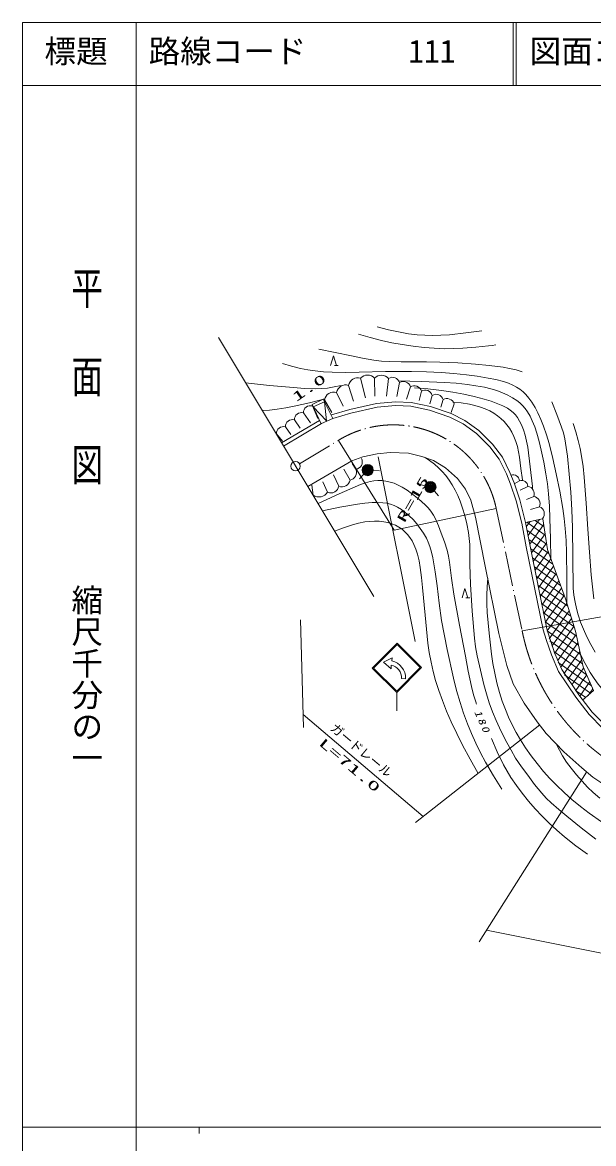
# Model space of a CAD drawing. Units: millimetres, scale not verified. Extents: x 57153 to 697153, y 5108 to 365108.
# Drawn here: x 57153 to 147659, y 187517 to 365108 of the extents above; entities that cross this region are included whole.
import ezdxf
from ezdxf.enums import TextEntityAlignment as Align

# ---------------------------------------------------------------- set-up
doc = ezdxf.new("R2010")
doc.units = ezdxf.units.MM
doc.header["$LTSCALE"] = 1000
doc.linetypes.add('USER1', pattern=[7.000001, 5.508197, -0.688525, 0.114754, -0.688525])
for name, color, linetype, lineweight in [('S-SUV', 7, 'Continuous', 13), ('S-SUV-HICN', 1, 'Continuous', 13), ('S-SUV-LWCN', 7, 'Continuous', 13)]:
    doc.layers.add(name, color=color, linetype=linetype, lineweight=lineweight)
doc.styles.add('@ＭＳ ゴシック', font='')
doc.styles.add('ＭＳ ゴシック', font='')
doc.styles.get('@ＭＳ ゴシック').set_extended_font_data('@MS Gothic')
doc.styles.get('ＭＳ ゴシック').set_extended_font_data('MS Gothic')

# ---------------------------------------------------------------- blocks, each defined once
blk = doc.blocks.new('BUHIN16')
at = {"color": 7, "linetype": 'Continuous', "lineweight": 13}
blk.add_line((146, -746), (746, -746), dxfattribs=at)
blk.add_lwpolyline([(-458, -746), (0, 750), (458, -746)], dxfattribs=at)
blk = doc.blocks.new('BUHIN18')
at = {"color": 7, "linetype": 'Continuous', "lineweight": 13}
for radius in [896, 792, 688, 580, 477, 351, 243, 140, 27]:
    blk.add_circle((0, 0), radius, dxfattribs=at)
blk = doc.blocks.new('BUHIN19')
at = {"color": 7, "linetype": 'Continuous', "lineweight": 13}
for radius in [746, 22.5]:
    blk.add_circle((0, 0), radius, dxfattribs=at)

msp = doc.modelspace()

# ---------------------------------------------------------------- linework, layer by layer
at = {"layer": 'S-SUV'}
for p, q in [((57153, 365108), (57153, 5108)), ((697153, 365108), (57153, 365108)), ((75153, 365108), (75153, 355108)), ((134903, 365108), (134903, 355108)), ((135403, 365108), (135403, 355108)), ((57153, 355108), (697153, 355108)), ((75153, 355108), (75153, 5108)), ((88199, 315183), (112851, 274153)), ((108832, 307621), (109594, 305132)), ((110736, 308763), (111511, 305622)), ((112960, 308743), (113021, 305907)), ((115183, 308722), (114857, 305907)), ((116910, 308049), (116489, 305866)), ((118637, 307376), (118039, 305458)), ((106928, 306478), (107962, 304316)), ((120365, 306703), (120038, 305214)), ((122092, 306030), (121711, 304683)), ((103049, 304592), (104831, 305410)), ((103049, 304592), (104494, 301529)), ((103107, 304357), (103964, 302358)), ((103233, 304202), (105021, 305023)), ((103233, 304202), (105349, 301986)), ((104831, 305410), (106326, 302360)), ((105021, 305023), (105349, 301986)), ((105024, 305336), (106167, 303296)), ((106150, 302934), (109036, 303820)), ((109036, 303820), (113275, 304749)), ((113366, 304155), (109189, 303240)), ((113275, 304749), (116256, 305014)), ((116270, 304413), (113366, 304155)), ((116256, 305014), (118767, 304911)), ((118693, 304314), (116270, 304413)), ((121657, 303697), (118693, 304314)), ((118767, 304911), (121816, 304277)), ((124860, 302603), (121657, 303697)), ((121816, 304277), (125094, 303157)), ((123819, 305356), (123465, 304153)), ((125546, 304683), (125097, 303296)), ((98221, 298504), (104235, 302077)), ((100251, 302154), (101148, 300848)), ((101679, 303255), (102780, 301664)), ((106326, 302360), (104554, 301569)), ((109189, 303240), (106326, 302360)), ((126968, 301529), (124860, 302603)), ((125094, 303157), (127281, 302043)), ((127281, 302043), (129486, 300456)), ((104554, 301569), (98530, 297990)), ((98823, 301052), (99680, 299828)), ((129097, 299997), (126968, 301529)), ((129486, 300456), (131651, 298293)), ((97395, 299951), (98374, 298768)), ((107218, 298907), (116082, 284693)), ((131198, 297898), (129097, 299997)), ((111088, 296287), (113348, 296783)), ((113348, 296783), (115443, 297004)), ((115443, 297004), (118337, 296894)), ((118337, 296894), (120460, 296370)), ((132690, 295928), (131198, 297898)), ((131651, 298293), (133203, 296245)), ((102377, 291587), (109351, 295681)), ((109351, 295681), (111088, 296287)), ((109981, 294320), (109390, 295218)), ((113512, 296284), (119386, 267069)), ((120460, 296370), (122279, 295708)), ((122279, 295708), (124209, 294578)), ((133843, 293581), (132690, 295928)), ((133203, 296245), (134391, 293826)), ((107289, 291648), (106452, 293464)), ((109063, 292607), (108084, 294320)), ((111256, 293528), (110583, 292788)), ((112760, 294136), (113758, 294072)), ((124209, 294578), (126110, 292842)), ((134492, 291977), (133843, 293581)), ((134391, 293826), (135055, 292186)), ((103229, 290241), (103025, 291832)), ((105514, 290689), (104779, 292362)), ((120934, 291718), (119962, 291954)), ((126110, 292842), (127378, 291188)), ((135388, 289332), (134492, 291977)), ((135055, 292186), (135963, 289502)), ((135912, 292507), (135167, 292093)), ((137247, 291614), (136032, 291007)), ((122425, 290850), (123111, 290122)), ((127378, 291188), (128233, 289424)), ((135963, 289502), (136869, 285921)), ((138167, 290004), (137008, 289553)), ((116082, 284693), (132232, 288099)), ((128233, 289424), (128950, 286750)), ((136283, 285791), (135388, 289332)), ((139087, 288393), (137652, 287970)), ((128950, 286750), (130500, 278986)), ((139584, 286479), (136854, 285899)), ((136998, 285192), (137614, 286061)), ((137060, 285943), (138204, 285133)), ((137283, 283833), (138791, 285961)), ((138411, 286230), (139783, 285258)), ((139082, 286373), (138791, 285961)), ((139595, 286493), (140339, 281615)), ((136999, 282051), (136283, 285791)), ((136869, 285921), (137587, 282168)), ((137108, 284665), (140209, 282468)), ((137567, 282474), (139740, 285541)), ((138204, 285133), (139996, 283863)), ((137415, 283204), (140578, 280963)), ((139961, 284092), (137841, 281100)), ((140182, 282643), (138110, 279718)), ((139684, 268906), (136999, 282051)), ((137587, 282168), (140267, 269051)), ((137716, 281746), (141192, 279283)), ((140462, 281278), (138378, 278337)), ((140339, 281615), (143191, 273820)), ((130500, 278986), (132669, 268318)), ((137996, 280303), (141807, 277603)), ((138277, 278860), (142421, 275924)), ((140887, 280117), (138647, 276955)), ((141312, 278956), (138915, 275573)), ((138557, 277417), (143036, 274244)), ((141737, 277795), (139184, 274191)), ((138837, 275974), (143560, 272629)), ((142162, 276634), (139452, 272809)), ((142586, 275473), (139721, 271427)), ((136343, 268719), (166122, 274059)), ((139117, 274532), (144053, 271035)), ((143011, 274312), (140008, 270073)), ((143191, 273820), (144788, 268659)), ((139398, 273089), (144546, 269441)), ((143410, 273113), (140302, 268727)), ((143789, 271888), (140643, 267447)), ((101211, 270483), (101717, 253430)), ((139678, 271646), (144947, 267913)), ((139983, 270185), (145257, 266449)), ((144168, 270663), (141067, 266285)), ((132669, 268318), (133909, 263246)), ((140138, 267350), (139684, 268906)), ((140267, 269051), (140710, 267532)), ((140305, 268713), (145568, 264985)), ((144548, 269437), (141491, 265123)), ((144893, 268165), (141933, 263986)), ((144788, 268659), (145987, 263011)), ((116547, 266778), (112594, 262825)), ((112806, 262825), (116547, 266566)), ((120416, 262908), (116547, 266778)), ((116547, 266566), (120204, 262908)), ((140974, 264923), (140138, 267350)), ((140710, 267532), (141534, 265139)), ((140750, 267154), (145879, 263520)), ((145181, 266810), (142440, 262941)), ((142087, 262317), (140974, 264923)), ((141362, 265476), (146507, 261831)), ((141534, 265139), (142617, 262605)), ((145468, 265455), (142963, 261918)), ((115733, 264469), (114368, 263769)), ((114368, 263769), (115567, 262742)), ((115567, 262742), (115600, 263307)), ((115700, 263971), (115733, 264469)), ((116464, 258956), (120416, 262908)), ((120204, 262908), (116464, 259168)), ((133909, 263246), (134901, 260352)), ((142050, 263744), (147305, 260021)), ((145756, 264100), (143586, 261037)), ((145987, 263011), (147631, 259283)), ((112594, 262825), (116464, 258956)), ((116464, 259168), (112806, 262825)), ((117859, 261148), (117228, 261181)), ((144833, 258219), (142087, 262317)), ((142617, 262605), (145319, 258572)), ((143054, 261789), (147177, 258868)), ((146081, 262798), (144209, 260156)), ((146559, 261713), (144832, 259274)), ((134901, 260352), (136638, 257292)), ((144816, 259296), (146409, 258168)), ((147038, 260627), (145455, 258393)), ((147659, 259308), (145925, 257727)), ((147516, 259542), (146787, 258513)), ((116464, 258956), (116464, 256047)), ((146977, 255480), (144833, 258219)), ((145319, 258572), (147429, 255875)), ((136638, 257292), (138733, 254343)), ((147429, 255875), (149529, 253717)), ((101656, 255487), (120654, 239314)), ((138733, 254343), (140139, 252469)), ((149125, 253272), (146977, 255480)), ((139133, 253856), (119430, 238351)), ((140139, 252469), (142920, 249574)), ((142920, 249574), (145787, 247038)), ((145787, 247038), (147551, 245577)), ((146536, 246336), (129532, 219482)), ((147551, 245577), (149287, 244419)), ((130709, 221340), (159639, 215490)), ((57153, 190108), (596153, 190108)), ((85153, 190108), (85153, 189108))]:
    msp.add_line(p, q, dxfattribs=at)
at = {"layer": 'S-SUV', "linetype": 'USER1'}
for p, q in [((101077, 295194), (107218, 298907)), ((132232, 288099), (136343, 268719))]:
    msp.add_line(p, q, dxfattribs=at)
at = {"layer": 'S-SUV'}
for centre, radius, start, end in [((111839, 307767), 1486, 41.04575, 137.90298), ((114062, 307746), 1486, 41.04575, 137.90298), ((108386, 306207), 1482, 72.47208, 169.45543), ((110290, 307350), 1482, 72.47208, 169.45543), ((115794, 307738), 1159, 15.57586, 121.83607), ((117521, 307065), 1159, 15.57586, 121.83607), ((119249, 306392), 1159, 15.57586, 121.83607), ((106482, 305065), 1482, 72.47208, 169.45543), ((120976, 305719), 1159, 15.57586, 121.83607), ((122703, 305045), 1159, 15.57586, 121.83607), ((124430, 304372), 1159, 15.57586, 121.83607), ((102806, 303271), 1127, 74.51752, 180.77771), ((99950, 301068), 1127, 74.51752, 180.77771), ((101378, 302169), 1127, 74.51752, 180.77771), ((98522, 299966), 1127, 74.51752, 180.77771), ((109798, 295521), 1215, 278.69131, 24.95152), ((108880, 293808), 1215, 278.69131, 24.95152), ((134910, 292453), 1003, 3.08874, 109.34894), ((106037, 291844), 1267, 245.63969, 351.11879), ((107811, 292803), 1267, 245.63969, 351.11879), ((136245, 291560), 1003, 3.08874, 109.34894), ((137103, 290464), 1159, 336.61478, 82.87498), ((104158, 291550), 1605, 234.62762, 327.59846), ((138023, 288854), 1159, 336.61478, 82.87498), ((138618, 287250), 1236, 321.42348, 67.68368), ((115140, 261268), 2090, 357.60504, 77.27209), ((115073, 261254), 2788, 357.80914, 77.00156)]:
    msp.add_arc(centre, radius, start, end, dxfattribs=at)
at = {"layer": 'S-SUV', "linetype": 'USER1'}
for centre, radius, start, end in [((115925, 284708), 16656, 11.74866, 121.5181), ((168150, 275082), 32438, 191.31256, 253.1226)]:
    msp.add_arc(centre, radius, start, end, dxfattribs=at)
at = {"layer": 'S-SUV-HICN'}
for points in [[(98340, 311104), (99771, 310679), (101221, 310310), (102372, 310077), (103533, 309903), (104883, 309770), (106251, 309695), (108379, 309666), (110507, 309697), (114664, 309795), (118814, 309832), (121157, 309767), (123512, 309641), (125531, 309499), (127538, 309297), (129232, 309069), (130935, 308778), (132171, 308522), (133397, 308207), (134158, 307956), (134888, 307652), (135450, 307357), (135986, 307007), (136475, 306607), (136934, 306152), (137421, 305577), (137871, 304949), (138379, 304121), (138833, 303267), (139319, 302214), (139746, 301146), (140212, 299791), (140621, 298418), (141215, 296015), (141746, 293611), (142296, 290867), (142786, 288111), (143012, 286530), (143180, 284932), (143303, 283038), (143365, 281138), (143405, 277127), (143410, 273113)], [(103998, 288889), (107338, 290422), (110750, 291920), (111498, 292188), (112257, 292396), (112861, 292503), (113474, 292549), (114103, 292532), (114732, 292454), (115404, 292307), (116061, 292102), (116709, 291832), (117337, 291505), (118097, 291029), (118828, 290500), (119905, 289634), (120953, 288713), (121449, 288210), (121896, 287671), (122279, 287082), (122616, 286451), (123097, 285348), (123529, 284205), (124026, 282855), (124465, 281491), (124680, 280572), (124837, 279637), (125136, 277092), (125497, 274547), (126422, 269652), (127366, 264744), (127808, 262334), (128307, 259941), (128643, 258615), (129036, 257308), (129064, 257223), (129095, 257128)], [(145564, 265003), (146315, 263555), (147118, 262138), (147730, 261189), (148399, 260265), (149153, 259329), (149954, 258430), (150832, 257536), (151758, 256679), (152716, 255874), (153710, 255116), (154225, 254753), (154742, 254408)], [(131461, 251691), (132392, 249580), (133379, 247495), (133940, 246483), (134553, 245500), (135428, 244232), (136351, 242998), (137360, 241745), (138422, 240524), (139503, 239372), (140635, 238255), (141830, 237161), (143073, 236105), (144866, 234700), (146696, 233341)]]:
    msp.add_lwpolyline(points, dxfattribs=at)
at = {"layer": 'S-SUV-LWCN'}
for points in [[(113353, 316875), (115175, 316424), (117011, 316032), (118352, 315805), (119712, 315636), (120908, 315545), (122105, 315514), (123463, 315551), (124820, 315648), (127394, 315933), (129955, 316266)], [(110433, 315752), (112240, 315212), (114071, 314728), (115681, 314371), (117313, 314071), (119055, 313813), (120806, 313615), (122383, 313493), (123972, 313430), (125450, 313433), (126926, 313496), (128977, 313663), (131025, 313890), (131592, 313958), (132159, 314028)], [(104137, 313332), (106725, 312842), (109320, 312289), (111064, 311922), (112824, 311614), (114040, 311464), (115271, 311372), (117147, 311321), (119029, 311329), (121173, 311343), (123321, 311297), (126144, 311172), (128961, 310987), (131120, 310770), (133307, 310489), (134350, 310310), (135387, 310070), (135876, 309926), (136366, 309756)], [(92496, 308032), (96297, 307621), (100113, 307269), (101841, 307147), (103582, 307084), (104529, 307107), (105471, 307190), (106561, 307367), (107646, 307593)], [(116706, 308330), (120379, 308237), (124055, 308082), (125860, 307954), (127658, 307766), (129022, 307570), (130388, 307312), (131360, 307078), (132325, 306782), (133219, 306439), (134093, 306039), (134813, 305655), (135499, 305220), (135974, 304855), (136407, 304445), (136820, 303959), (137187, 303434), (137590, 302737), (137940, 302011), (138326, 301055), (138658, 300072), (139043, 298709), (139370, 297328), (139763, 295477), (140098, 293609), (140336, 292030), (140514, 290442), (140661, 288499), (140749, 286544), (140825, 283331), (140887, 280117)], [(95127, 303653), (96319, 303710), (97517, 303828), (98868, 304036), (100222, 304305), (102648, 304875), (105068, 305488)], [(119279, 307222), (121416, 307044), (123561, 306805), (125331, 306538), (127099, 306211), (128726, 305857), (130338, 305445), (131426, 305111), (132513, 304713), (133268, 304387), (133994, 304007), (134464, 303701), (134902, 303343), (135264, 302962), (135588, 302531), (135932, 301962), (136229, 301352), (136544, 300553), (136803, 299731), (137037, 298782), (137214, 297808), (137613, 294722), (137954, 291623), (137966, 291424), (137978, 291224)], [(125368, 304980), (126671, 304836), (127973, 304632), (128850, 304439), (129725, 304184), (130469, 303907), (131199, 303571), (131829, 303217), (132426, 302811), (132970, 302368), (133474, 301880), (133915, 301374), (134314, 300822), (134694, 300188), (135021, 299524), (135328, 298752), (135581, 297951), (135784, 297108), (135930, 296243), (136133, 294459), (136397, 292676), (136407, 292617), (136419, 292548)], [(141059, 304991), (141857, 302992), (142596, 300977), (142870, 300074), (143089, 299142), (143336, 297786), (143525, 296418), (143814, 293558), (144043, 290690), (144211, 287892), (144319, 285090), (144349, 280301), (144440, 275484), (144547, 274379), (144715, 273274), (144938, 272260), (145220, 271258), (145607, 270119), (146055, 268992), (146609, 267772), (147222, 266569), (147898, 265377)], [(144400, 301599), (144847, 300251), (145242, 298867), (145532, 297642), (145766, 296395), (145992, 294741), (146159, 293079), (146491, 288962), (146764, 284836), (146998, 281208), (147292, 277587), (147476, 275702), (147719, 273826)], [(120851, 296228), (121669, 295697), (122452, 295118), (123077, 294576), (123663, 293988), (124234, 293330), (124763, 292626), (125272, 291846), (125734, 291027), (126154, 290164), (126520, 289275), (126909, 288151), (127240, 287009), (127568, 285666), (127836, 284311), (127968, 283373), (128041, 282418), (128072, 279261), (128164, 276104), (128444, 271848), (128786, 267586), (128974, 266192), (129223, 264797), (129724, 262503), (130283, 260220), (130678, 258765), (131135, 257318), (131661, 255904), (132244, 254511), (133039, 252782), (133892, 251072), (134573, 249816), (135305, 248591), (136238, 247211), (137228, 245856), (138317, 244421), (139457, 243019), (140167, 242237), (140928, 241491), (142138, 240417), (143398, 239381), (145699, 237546), (148032, 235762)], [(104683, 287747), (107461, 288309), (110256, 288813), (111406, 288960), (112564, 289048), (113418, 289063), (114281, 289019), (114894, 288932), (115494, 288785), (116063, 288575), (116611, 288308), (117231, 287931), (117828, 287498), (118455, 286961), (119045, 286375), (119645, 285691), (120206, 284959), (120708, 284207), (121161, 283420), (121470, 282776), (121724, 282104), (121990, 281204), (122202, 280276), (122574, 278079), (122886, 275877), (123189, 273126), (123552, 270384), (124472, 265800), (125451, 261223), (125945, 259309), (126497, 257410), (127052, 255711), (127667, 254021), (128293, 252475), (128978, 250944), (129726, 249420), (130527, 247924), (131785, 245769), (133098, 243634)], [(106614, 284535), (108036, 285061), (109482, 285532), (110430, 285785), (111389, 285979), (112170, 286079), (112965, 286121), (113683, 286101), (114411, 286020), (115061, 285884), (115695, 285689), (116261, 285454), (116811, 285160), (117309, 284820), (117770, 284432), (118182, 284009), (118555, 283539), (118903, 282988), (119199, 282407), (119497, 281672), (119742, 280906), (120003, 279838), (120203, 278766), (120414, 277206), (120568, 275624), (120953, 271214), (121399, 266804), (121620, 265282), (121901, 263770), (122237, 262319), (122634, 260871), (123140, 259267), (123703, 257684), (124367, 256000), (125090, 254331), (125965, 252480), (126898, 250646), (128110, 248394), (129357, 246148)], [(130893, 277054), (130776, 275712), (130720, 274368), (130740, 273023), (130820, 271666), (131124, 268359), (131488, 265066), (131718, 263535), (132007, 262013), (132352, 260493), (132758, 258975), (133189, 257611), (133676, 256266), (134180, 255045), (134742, 253840), (135379, 252639), (136074, 251458), (136889, 250197), (137759, 248961), (138727, 247699), (139747, 246468), (140736, 245368), (141776, 244300), (142985, 243146), (144234, 242035), (145591, 240913), (146985, 239837), (148912, 238480)], [(141790, 250750), (142243, 249836), (142752, 248944), (143393, 247954), (144086, 246997), (144932, 245930), (145824, 244903), (146692, 243991), (147602, 243122), (148674, 242209)]]:
    msp.add_lwpolyline(points, dxfattribs=at)

# ---------------------------------------------------------------- block references
at = {"layer": 'S-SUV'}
for name, p in [('BUHIN16', (106448, 311524)), ('BUHIN19', (100435, 294806)), ('BUHIN18', (111861, 294194)), ('BUHIN18', (121808, 291506)), ('BUHIN16', (127283, 274693))]:
    msp.add_blockref(name, p, dxfattribs=at)

# ---------------------------------------------------------------- texts
at = {"layer": 'S-SUV', "style": 'ＭＳ ゴシック'}
for s, p in [('標題', (60653, 357608)), ('路線コード', (77153, 357608)), ('図面コード', (137533, 357608)), ('111', (118295, 357608))]:
    msp.add_text(s, height=3666, dxfattribs=at).set_placement(p, align=Align.BOTTOM_LEFT)
at = {"layer": 'S-SUV'}
for s, height, rotation, style, width, p in [('平  面  図', 3666, 270, '@ＭＳ ゴシック', 1.4, (64430, 326583)), ('1.0', 1466, 34.7, 'ＭＳ ゴシック', 2, (100787, 304581)), ('R=15', 1466, 60.5, 'ＭＳ ゴシック', 2, (118063, 285519)), ('L=71.0', 1466, 319.7, 'ＭＳ ゴシック', 2, (103696, 250440))]:
    msp.add_text(s, height=height, rotation=rotation, dxfattribs=dict(at, style=style, width=width)).set_placement(p, align=Align.BOTTOM_LEFT)
for s, height, rotation, style, p in [('縮尺千分の一', 3666, 270, '@ＭＳ ゴシック', (64430, 276139)), ('ガードレール', 1466, 320, 'ＭＳ ゴシック', (105509, 252797))]:
    msp.add_text(s, height=height, rotation=rotation, dxfattribs=dict(at, style=style)).set_placement(p, align=Align.BOTTOM_LEFT)
at = {"layer": 'S-SUV', "insert": (128705, 255886), "char_height": 1100, "attachment_point": 7, "rotation": 294.5, "style": 'ＭＳ ゴシック'}
msp.add_mtext('\\T1.33;\\W1.35;\\Q15;180', dxfattribs=at)

doc.saveas('drawing.dxf')
